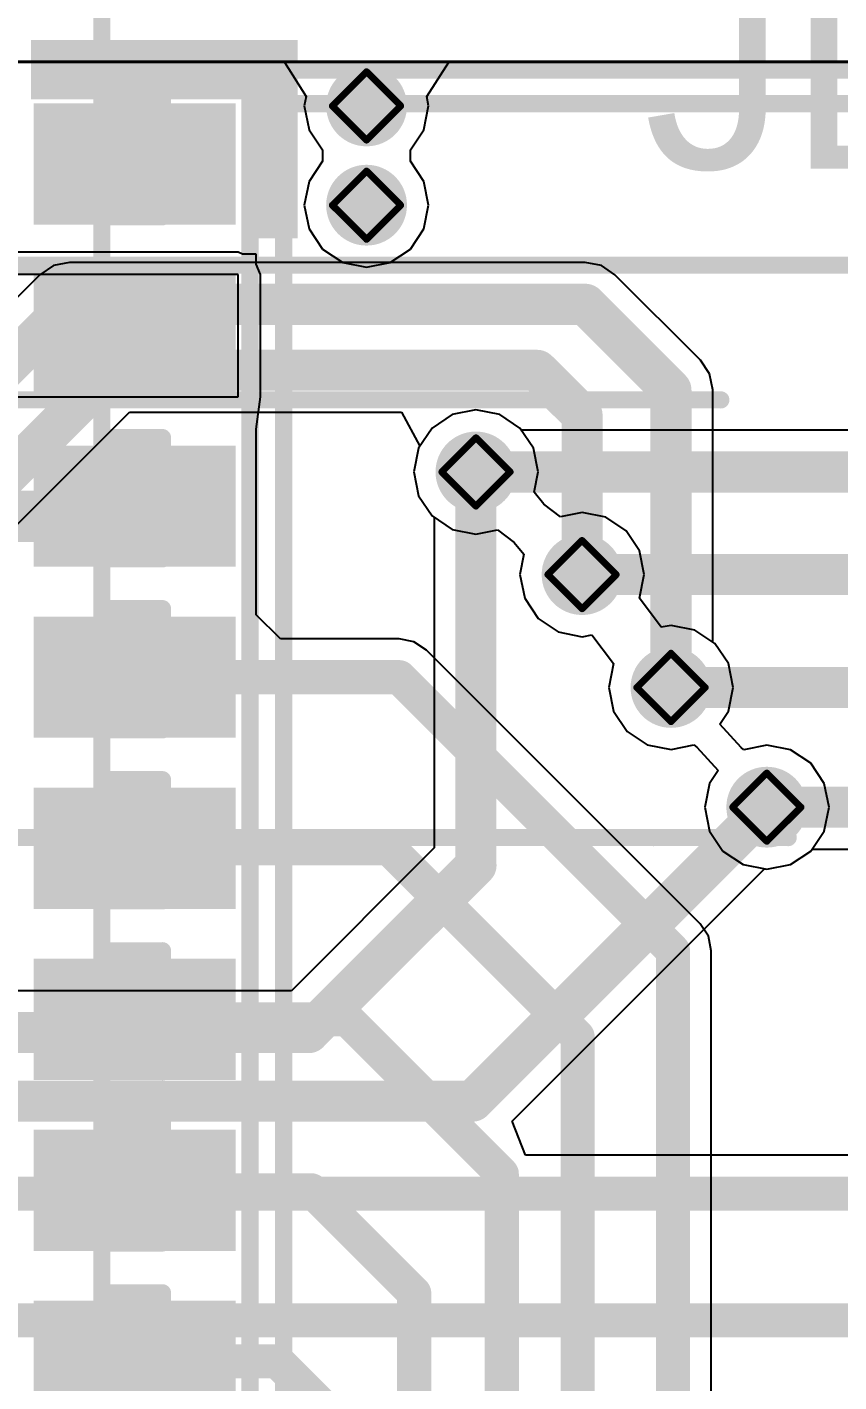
# Model space of a CAD drawing. Header units: millimetres. Extents: x -16 to 330, y -45 to 150.
# Drawn here: x 35.3 to 41.33, y 66.22 to 76.28 of the extents above; entities that cross this region are included whole.
import ezdxf

# ---------------------------------------------------------------- set-up
doc = ezdxf.new("R2010")
doc.units = ezdxf.units.MM
for name, color, linetype in [('BottomLayer', 5, 'Continuous'), ('BottomSolder', 6, 'Continuous'), ('DrillDrawing', 1, 'Continuous'), ('Mechanical13', 56, 'Continuous'), ('MidLayer1', 16, 'Continuous'), ('MidLayer2', 76, 'Continuous'), ('TopLayer', 1, 'Continuous'), ('TopOverlay', 2, 'Continuous'), ('TopPaste', 8, 'Continuous'), ('TopSolder', 216, 'Continuous'), ('ViaHoleLayer', 16, 'Continuous')]:
    doc.layers.add(name, color=color, linetype=linetype)
doc.styles.add('Arial', font='arial.ttf', dxfattribs={"height": 0.2})

# ---------------------------------------------------------------- blocks, each defined once
blk = doc.blocks.new('41_SMD_M______58')
at = {"layer": 'TopLayer'}
for points in [[(-9.5, 9.33), (-8, 9.33), (-8, 8.43), (-9.5, 8.43)], [(-9.5, 8.06), (-8, 8.06), (-8, 7.16), (-9.5, 7.16)], [(-9.5, 6.79), (-8, 6.79), (-8, 5.89), (-9.5, 5.89)], [(-9.5, 5.52), (-8, 5.52), (-8, 4.62), (-9.5, 4.62)], [(-9.5, 4.25), (-8, 4.25), (-8, 3.35), (-9.5, 3.35)], [(-9.5, 2.98), (-8, 2.98), (-8, 2.08), (-9.5, 2.08)], [(-9.5, 1.71), (-8, 1.71), (-8, 0.81), (-9.5, 0.81)], [(-9.5, 0.44), (-8, 0.44), (-8, -0.46), (-9.5, -0.46)]]:
    blk.add_hatch(color=1, dxfattribs=at).paths.add_polyline_path(points)
at = {"layer": 'TopOverlay'}
for points in [[(-9.521, 9.362), (-7.541, 9.362), (-7.541, 9.802), (-9.521, 9.802)], [(-7.959, 8.328), (-7.541, 8.328), (-7.541, 9.406), (-7.959, 9.406)]]:
    blk.add_hatch(color=2, dxfattribs=at).paths.add_polyline_path(points)
at = {"layer": 'TopPaste'}
for points in [[(-9.5, 9.33), (-8, 9.33), (-8, 8.43), (-9.5, 8.43)], [(-9.5, 8.06), (-8, 8.06), (-8, 7.16), (-9.5, 7.16)], [(-9.5, 6.79), (-8, 6.79), (-8, 5.89), (-9.5, 5.89)], [(-9.5, 5.52), (-8, 5.52), (-8, 4.62), (-9.5, 4.62)], [(-9.5, 4.25), (-8, 4.25), (-8, 3.35), (-9.5, 3.35)], [(-9.5, 2.98), (-8, 2.98), (-8, 2.08), (-9.5, 2.08)], [(-9.5, 1.71), (-8, 1.71), (-8, 0.81), (-9.5, 0.81)], [(-9.5, 0.44), (-8, 0.44), (-8, -0.46), (-9.5, -0.46)]]:
    blk.add_hatch(color=8, dxfattribs=at).paths.add_polyline_path(points)
at = {"layer": 'TopSolder'}
for points in [[(-9.5, 9.33), (-8, 9.33), (-8, 8.43), (-9.5, 8.43)], [(-9.5, 8.06), (-8, 8.06), (-8, 7.16), (-9.5, 7.16)], [(-9.5, 6.79), (-8, 6.79), (-8, 5.89), (-9.5, 5.89)], [(-9.5, 5.52), (-8, 5.52), (-8, 4.62), (-9.5, 4.62)], [(-9.5, 4.25), (-8, 4.25), (-8, 3.35), (-9.5, 3.35)], [(-9.5, 2.98), (-8, 2.98), (-8, 2.08), (-9.5, 2.08)], [(-9.5, 1.71), (-8, 1.71), (-8, 0.81), (-9.5, 0.81)], [(-9.5, 0.44), (-8, 0.44), (-8, -0.46), (-9.5, -0.46)]]:
    blk.add_hatch(color=216, dxfattribs=at).paths.add_polyline_path(points)

msp = doc.modelspace()

# ---------------------------------------------------------------- hatches: boundary and pattern name
at = {"layer": 'BottomLayer'}
h = msp.add_hatch(color=5, dxfattribs=at)
edge = h.paths.add_edge_path()
edge.add_arc((37.821, 75.692), 0.3, 0, 360)
h = msp.add_hatch(color=5, dxfattribs=at)
edge = h.paths.add_edge_path()
edge.add_arc((37.821, 74.955), 0.3, 0, 360)
h = msp.add_hatch(color=5, dxfattribs=at)
edge = h.paths.add_edge_path()
edge.add_arc((38.633, 72.974), 0.3, 0, 360)
h = msp.add_hatch(color=5, dxfattribs=at)
edge = h.paths.add_edge_path()
edge.add_arc((39.421, 72.212), 0.3, 0, 360)
h = msp.add_hatch(color=5, dxfattribs=at)
edge = h.paths.add_edge_path()
edge.add_arc((40.081, 71.374), 0.3, 0, 360)
h = msp.add_hatch(color=5, dxfattribs=at)
edge = h.paths.add_edge_path()
edge.add_arc((40.792, 70.485), 0.3, 0, 360)
at = {"layer": 'BottomSolder'}
h = msp.add_hatch(color=6, dxfattribs=at)
edge = h.paths.add_edge_path()
edge.add_arc((37.821, 75.692), 0.15, 0, 360)
h = msp.add_hatch(color=6, dxfattribs=at)
edge = h.paths.add_edge_path()
edge.add_arc((37.821, 74.955), 0.15, 0, 360)
h = msp.add_hatch(color=6, dxfattribs=at)
edge = h.paths.add_edge_path()
edge.add_arc((38.633, 72.974), 0.15, 0, 360)
h = msp.add_hatch(color=6, dxfattribs=at)
edge = h.paths.add_edge_path()
edge.add_arc((39.421, 72.212), 0.15, 0, 360)
h = msp.add_hatch(color=6, dxfattribs=at)
edge = h.paths.add_edge_path()
edge.add_arc((40.081, 71.374), 0.15, 0, 360)
h = msp.add_hatch(color=6, dxfattribs=at)
edge = h.paths.add_edge_path()
edge.add_arc((40.792, 70.485), 0.15, 0, 360)
at = {"layer": 'MidLayer1'}
h = msp.add_hatch(color=16, dxfattribs=at)
edge = h.paths.add_edge_path()
edge.add_arc((37.821, 75.692), 0.3, 0, 360)
h = msp.add_hatch(color=16, dxfattribs=at)
edge = h.paths.add_edge_path()
edge.add_arc((37.821, 74.955), 0.3, 0, 360)
h = msp.add_hatch(color=16, dxfattribs=at)
edge = h.paths.add_edge_path()
edge.add_arc((38.633, 72.974), 0.3, 0, 360)
h = msp.add_hatch(color=16, dxfattribs=at)
edge = h.paths.add_edge_path()
edge.add_arc((39.421, 72.212), 0.3, 0, 360)
h = msp.add_hatch(color=16, dxfattribs=at)
edge = h.paths.add_edge_path()
edge.add_arc((40.081, 71.374), 0.3, 0, 360)
h = msp.add_hatch(color=16, dxfattribs=at)
edge = h.paths.add_edge_path()
edge.add_arc((40.792, 70.485), 0.3, 0, 360)
at = {"layer": 'MidLayer2'}
h = msp.add_hatch(color=76, dxfattribs=at)
edge = h.paths.add_edge_path()
edge.add_arc((37.821, 75.692), 0.3, 0, 360)
h = msp.add_hatch(color=76, dxfattribs=at)
edge = h.paths.add_edge_path()
edge.add_arc((37.821, 74.955), 0.3, 0, 360)
h = msp.add_hatch(color=76, dxfattribs=at)
edge = h.paths.add_edge_path()
edge.add_arc((38.633, 72.974), 0.3, 0, 360)
h = msp.add_hatch(color=76, dxfattribs=at)
edge = h.paths.add_edge_path()
edge.add_arc((39.421, 72.212), 0.3, 0, 360)
h = msp.add_hatch(color=76, dxfattribs=at)
edge = h.paths.add_edge_path()
edge.add_arc((40.081, 71.374), 0.3, 0, 360)
h = msp.add_hatch(color=76, dxfattribs=at)
edge = h.paths.add_edge_path()
edge.add_arc((40.792, 70.485), 0.3, 0, 360)
at = {"layer": 'TopLayer'}
h = msp.add_hatch(color=1, dxfattribs=at)
edge = h.paths.add_edge_path()
edge.add_arc((37.821, 75.692), 0.3, 0, 360)
h = msp.add_hatch(color=1, dxfattribs=at)
edge = h.paths.add_edge_path()
edge.add_arc((37.821, 74.955), 0.3, 0, 360)
h = msp.add_hatch(color=1, dxfattribs=at)
edge = h.paths.add_edge_path()
edge.add_arc((38.633, 72.974), 0.3, 0, 360)
h = msp.add_hatch(color=1, dxfattribs=at)
edge = h.paths.add_edge_path()
edge.add_arc((39.421, 72.212), 0.3, 0, 360)
h = msp.add_hatch(color=1, dxfattribs=at)
edge = h.paths.add_edge_path()
edge.add_arc((40.081, 71.374), 0.3, 0, 360)
h = msp.add_hatch(color=1, dxfattribs=at)
edge = h.paths.add_edge_path()
edge.add_arc((40.792, 70.485), 0.3, 0, 360)
at = {"layer": 'TopSolder'}
h = msp.add_hatch(color=216, dxfattribs=at)
edge = h.paths.add_edge_path()
edge.add_arc((37.821, 75.692), 0.15, 0, 360)
h = msp.add_hatch(color=216, dxfattribs=at)
edge = h.paths.add_edge_path()
edge.add_arc((37.821, 74.955), 0.15, 0, 360)
h = msp.add_hatch(color=216, dxfattribs=at)
edge = h.paths.add_edge_path()
edge.add_arc((38.633, 72.974), 0.15, 0, 360)
h = msp.add_hatch(color=216, dxfattribs=at)
edge = h.paths.add_edge_path()
edge.add_arc((39.421, 72.212), 0.15, 0, 360)
h = msp.add_hatch(color=216, dxfattribs=at)
edge = h.paths.add_edge_path()
edge.add_arc((40.081, 71.374), 0.15, 0, 360)
h = msp.add_hatch(color=216, dxfattribs=at)
edge = h.paths.add_edge_path()
edge.add_arc((40.792, 70.485), 0.15, 0, 360)
at = {"layer": 'ViaHoleLayer'}
h = msp.add_hatch(color=16, dxfattribs=at)
edge = h.paths.add_edge_path()
edge.add_arc((37.821, 75.692), 0.15, 0, 360)
h = msp.add_hatch(color=16, dxfattribs=at)
edge = h.paths.add_edge_path()
edge.add_arc((37.821, 74.955), 0.15, 0, 360)
h = msp.add_hatch(color=16, dxfattribs=at)
edge = h.paths.add_edge_path()
edge.add_arc((38.633, 72.974), 0.15, 0, 360)
h = msp.add_hatch(color=16, dxfattribs=at)
edge = h.paths.add_edge_path()
edge.add_arc((39.421, 72.212), 0.15, 0, 360)
h = msp.add_hatch(color=16, dxfattribs=at)
edge = h.paths.add_edge_path()
edge.add_arc((40.081, 71.374), 0.15, 0, 360)
h = msp.add_hatch(color=16, dxfattribs=at)
edge = h.paths.add_edge_path()
edge.add_arc((40.792, 70.485), 0.15, 0, 360)

# ---------------------------------------------------------------- linework, layer by layer
at = {"layer": 'BottomLayer'}
for p, q in [((17.272, 76.024), (94.319, 76.024)), ((35.497, 74.506), (35.396, 74.439)), ((35.616, 74.53), (35.497, 74.506)), ((39.445, 74.53), (35.616, 74.53)), ((39.564, 74.506), (39.445, 74.53)), ((39.665, 74.439), (39.564, 74.506)), ((35.396, 74.439), (32.439, 71.482)), ((40.301, 73.803), (39.665, 74.439)), ((40.368, 73.702), (40.301, 73.803)), ((40.392, 73.583), (40.368, 73.702)), ((40.392, 71.71), (40.392, 73.583)), ((32.959, 70.316), (36.061, 73.419)), ((36.061, 73.419), (38.081, 73.419)), ((38.081, 73.419), (38.217, 73.165)), ((38.207, 73.151), (38.172, 72.974)), ((38.217, 73.165), (38.207, 73.151)), ((38.172, 72.974), (38.207, 72.798)), ((38.207, 72.798), (38.307, 72.648)), ((38.307, 72.648), (38.323, 72.638)), ((38.323, 72.638), (38.323, 70.182)), ((40.407, 71.7), (40.392, 71.71)), ((40.507, 71.551), (40.407, 71.7)), ((40.542, 71.374), (40.507, 71.551)), ((40.507, 71.197), (40.542, 71.374)), ((40.443, 71.101), (40.507, 71.197)), ((40.601, 70.928), (40.443, 71.101)), ((40.622, 70.912), (40.601, 70.928)), ((40.792, 70.946), (40.622, 70.912)), ((40.969, 70.911), (40.792, 70.946)), ((41.119, 70.811), (40.969, 70.911)), ((41.219, 70.662), (41.119, 70.811)), ((41.254, 70.485), (41.219, 70.662)), ((41.219, 70.308), (41.254, 70.485)), ((41.119, 70.159), (41.219, 70.308)), ((38.323, 70.182), (37.263, 69.122)), ((40.969, 70.059), (41.119, 70.159)), ((38.901, 68.154), (40.774, 70.027)), ((40.774, 70.027), (40.792, 70.024)), ((40.792, 70.024), (40.969, 70.059)), ((37.263, 69.122), (32.439, 69.122)), ((39.002, 67.9), (38.901, 68.154)), ((47.646, 67.9), (39.002, 67.9))]:
    msp.add_line(p, q, dxfattribs=at)
for points, const_width in [([(32.568, 71.171), (35.616, 74.219)], 0.305), ([(35.616, 74.219), (39.445, 74.219)], 0.305), ([(39.445, 74.219), (40.081, 73.583)], 0.305), ([(32.739, 70.536), (35.933, 73.729)], 0.305), ([(35.933, 73.729), (39.088, 73.729)], 0.305), ([(39.088, 73.729), (39.421, 73.397)], 0.305), ([(40.081, 71.374), (40.081, 73.583)], 0.305), ([(39.421, 72.212), (39.421, 73.397)], 0.305), ([(38.633, 70.053), (38.633, 72.974)], 0.305), ([(38.609, 68.302), (40.792, 70.485)], 0.305), ([(37.391, 68.811), (38.633, 70.053)], 0.305), ([(29.049, 68.811), (37.391, 68.811)], 0.305), ([(33.598, 68.302), (38.609, 68.302)], 0.305), ([(34.468, 67.615), (48, 67.615)], 0.254), ([(34.468, 66.675), (48.463, 66.675)], 0.254)]:
    msp.add_lwpolyline(points, dxfattribs=dict(at, const_width=const_width))
at = {"layer": 'BottomLayer', "const_width": 0.152}
for points in [[(35.54, 74.219, 1), (35.692, 74.219, 1)], [(35.54, 74.219, 1), (35.692, 74.219, 1)], [(39.369, 74.219, 1), (39.522, 74.219, 1)], [(39.369, 74.219, 1), (39.522, 74.219, 1)], [(35.857, 73.729, 1), (36.009, 73.729, 1)], [(35.857, 73.729, 1), (36.009, 73.729, 1)], [(39.012, 73.729, 1), (39.164, 73.729, 1)], [(39.012, 73.729, 1), (39.164, 73.729, 1)], [(40.005, 73.583, 1), (40.157, 73.583, 1)], [(40.005, 73.583, 1), (40.157, 73.583, 1)], [(39.345, 73.397, 1), (39.497, 73.397, 1)], [(39.345, 73.397, 1), (39.497, 73.397, 1)], [(38.557, 72.974, 1), (38.71, 72.974, 1)], [(39.345, 72.212, 1), (39.497, 72.212, 1)], [(40.005, 71.374, 1), (40.157, 71.374, 1)], [(40.716, 70.485, 1), (40.869, 70.485, 1)], [(38.557, 70.053, 1), (38.71, 70.053, 1)], [(38.557, 70.053, 1), (38.71, 70.053, 1)], [(37.315, 68.811, 1), (37.468, 68.811, 1)], [(37.315, 68.811, 1), (37.468, 68.811, 1)], [(38.533, 68.302, 1), (38.685, 68.302, 1)], [(38.533, 68.302, 1), (38.685, 68.302, 1)]]:
    msp.add_lwpolyline(points, format="xyb", close=True, dxfattribs=at)
at = {"layer": 'DrillDrawing', "const_width": 0.0508}
for points in [[(37.567, 75.692), (37.821, 75.946)], [(37.821, 75.946), (38.075, 75.692)], [(37.567, 75.692), (37.821, 75.438)], [(37.821, 75.438), (38.075, 75.692)], [(37.567, 74.955), (37.821, 75.209)], [(37.821, 75.209), (38.075, 74.955)], [(37.567, 74.955), (37.821, 74.701)], [(37.821, 74.701), (38.075, 74.955)], [(38.379, 72.974), (38.633, 73.228)], [(38.633, 73.228), (38.887, 72.974)], [(38.379, 72.974), (38.633, 72.72)], [(38.633, 72.72), (38.887, 72.974)], [(39.167, 72.212), (39.421, 72.466)], [(39.421, 72.466), (39.675, 72.212)], [(39.167, 72.212), (39.421, 71.958)], [(39.421, 71.958), (39.675, 72.212)], [(39.827, 71.374), (40.081, 71.628)], [(40.081, 71.628), (40.335, 71.374)], [(39.827, 71.374), (40.081, 71.12)], [(40.081, 71.12), (40.335, 71.374)], [(40.538, 70.485), (40.792, 70.739)], [(40.792, 70.739), (41.046, 70.485)], [(40.538, 70.485), (40.792, 70.231)], [(40.792, 70.231), (41.046, 70.485)]]:
    msp.add_lwpolyline(points, dxfattribs=at)
at = {"layer": 'DrillDrawing', "const_width": 0.0254}
for points in [[(37.808, 75.946, 1), (37.833, 75.946, 1)], [(37.808, 75.946, 1), (37.833, 75.946, 1)], [(37.554, 75.692, 1), (37.579, 75.692, 1)], [(37.554, 75.692, 1), (37.579, 75.692, 1)], [(38.062, 75.692, 1), (38.087, 75.692, 1)], [(38.062, 75.692, 1), (38.087, 75.692, 1)], [(37.808, 75.438, 1), (37.833, 75.438, 1)], [(37.808, 75.438, 1), (37.833, 75.438, 1)], [(37.808, 75.209, 1), (37.833, 75.209, 1)], [(37.808, 75.209, 1), (37.833, 75.209, 1)], [(37.554, 74.955, 1), (37.579, 74.955, 1)], [(37.554, 74.955, 1), (37.579, 74.955, 1)], [(38.062, 74.955, 1), (38.087, 74.955, 1)], [(38.062, 74.955, 1), (38.087, 74.955, 1)], [(37.808, 74.701, 1), (37.833, 74.701, 1)], [(37.808, 74.701, 1), (37.833, 74.701, 1)], [(38.621, 73.228, 1), (38.646, 73.228, 1)], [(38.621, 73.228, 1), (38.646, 73.228, 1)], [(38.367, 72.974, 1), (38.392, 72.974, 1)], [(38.367, 72.974, 1), (38.392, 72.974, 1)], [(38.875, 72.974, 1), (38.9, 72.974, 1)], [(38.875, 72.974, 1), (38.9, 72.974, 1)], [(38.621, 72.72, 1), (38.646, 72.72, 1)], [(38.621, 72.72, 1), (38.646, 72.72, 1)], [(39.408, 72.466, 1), (39.433, 72.466, 1)], [(39.408, 72.466, 1), (39.433, 72.466, 1)], [(39.154, 72.212, 1), (39.179, 72.212, 1)], [(39.154, 72.212, 1), (39.179, 72.212, 1)], [(39.662, 72.212, 1), (39.687, 72.212, 1)], [(39.662, 72.212, 1), (39.687, 72.212, 1)], [(39.408, 71.958, 1), (39.433, 71.958, 1)], [(39.408, 71.958, 1), (39.433, 71.958, 1)], [(40.068, 71.628, 1), (40.094, 71.628, 1)], [(40.068, 71.628, 1), (40.094, 71.628, 1)], [(39.814, 71.374, 1), (39.84, 71.374, 1)], [(39.814, 71.374, 1), (39.84, 71.374, 1)], [(40.322, 71.374, 1), (40.348, 71.374, 1)], [(40.322, 71.374, 1), (40.348, 71.374, 1)], [(40.068, 71.12, 1), (40.094, 71.12, 1)], [(40.068, 71.12, 1), (40.094, 71.12, 1)], [(40.78, 70.739, 1), (40.805, 70.739, 1)], [(40.78, 70.739, 1), (40.805, 70.739, 1)], [(40.526, 70.485, 1), (40.551, 70.485, 1)], [(40.526, 70.485, 1), (40.551, 70.485, 1)], [(41.034, 70.485, 1), (41.059, 70.485, 1)], [(41.034, 70.485, 1), (41.059, 70.485, 1)], [(40.78, 70.231, 1), (40.805, 70.231, 1)], [(40.78, 70.231, 1), (40.805, 70.231, 1)]]:
    msp.add_lwpolyline(points, format="xyb", close=True, dxfattribs=at)
at = {"layer": 'Mechanical13', "const_width": 0.127}
for points in [[(35.856, 75.769), (35.856, 82.809)], [(37.206, 75.959), (52.506, 75.959)], [(37.206, 75.709), (37.206, 75.959)], [(35.856, 75.769), (36.306, 75.769)], [(35.856, 75.594), (35.856, 75.769)], [(36.306, 74.869), (36.306, 75.769)], [(36.956, 75.709), (37.206, 75.709)], [(36.956, 58.609), (36.956, 75.709)], [(37.206, 75.709), (52.506, 75.709)], [(37.206, 58.609), (37.206, 75.709)], [(35.856, 74.869), (35.856, 75.044)], [(35.856, 74.869), (36.306, 74.869)], [(35.856, 74.499), (35.856, 74.869)], [(34.256, 74.509), (42.201, 74.509)], [(34.256, 74.509), (42.201, 74.509)], [(35.856, 74.499), (36.306, 74.499)], [(35.856, 74.324), (35.856, 74.499)], [(36.306, 73.599), (36.306, 74.499)], [(35.856, 73.599), (35.856, 73.774)], [(35.856, 73.599), (36.306, 73.599)], [(35.856, 73.237), (35.856, 73.591)], [(32.506, 73.509), (40.451, 73.509)], [(32.506, 73.509), (40.451, 73.509)], [(35.856, 73.229), (36.306, 73.229)], [(35.856, 73.054), (35.856, 73.229)], [(36.306, 72.329), (36.306, 73.229)], [(35.856, 71.784), (35.856, 72.504)], [(35.856, 72.329), (36.306, 72.329)], [(35.856, 71.959), (36.306, 71.959)], [(36.306, 71.059), (36.306, 71.959)], [(35.856, 71.059), (35.856, 71.234)], [(35.856, 71.059), (36.306, 71.059)], [(35.856, 70.689), (35.856, 71.056)], [(35.856, 70.689), (36.306, 70.689)], [(35.856, 70.514), (35.856, 70.689)], [(36.306, 69.789), (36.306, 70.689)], [(32.006, 70.259), (39.951, 70.259)], [(32.006, 70.259), (39.951, 70.259)], [(33.006, 70.259), (40.951, 70.259)], [(33.006, 70.259), (40.951, 70.259)], [(35.856, 69.789), (35.856, 69.964)], [(35.856, 69.789), (36.306, 69.789)], [(35.856, 69.419), (35.856, 69.786)], [(35.856, 69.419), (36.306, 69.419)], [(35.856, 69.244), (35.856, 69.419)], [(36.306, 68.519), (36.306, 69.419)], [(35.856, 68.519), (35.856, 68.694)], [(35.856, 68.519), (36.306, 68.519)], [(35.856, 68.149), (35.856, 68.516)], [(35.856, 67.974), (35.856, 68.149)], [(35.856, 68.149), (36.306, 68.149)], [(36.306, 67.249), (36.306, 68.149)], [(35.856, 67.249), (35.856, 67.424)], [(35.856, 67.249), (36.306, 67.249)], [(35.856, 66.887), (35.856, 67.241)], [(35.856, 66.879), (36.306, 66.879)], [(35.856, 66.704), (35.856, 66.879)], [(36.306, 65.979), (36.306, 66.879)]]:
    msp.add_lwpolyline(points, dxfattribs=at)
at = {"layer": 'Mechanical13', "const_width": 0.0635}
for points in [[(37.174, 75.959, 1), (37.238, 75.959, 1)], [(37.174, 75.959, 1), (37.238, 75.959, 1)], [(35.824, 75.769, 1), (35.888, 75.769, 1)], [(35.824, 75.769, 1), (35.888, 75.769, 1)], [(35.824, 75.769, 1), (35.888, 75.769, 1)], [(36.274, 75.769, 1), (36.338, 75.769, 1)], [(36.274, 75.769, 1), (36.338, 75.769, 1)], [(36.924, 75.709, 1), (36.988, 75.709, 1)], [(36.924, 75.709, 1), (36.988, 75.709, 1)], [(37.174, 75.709, 1), (37.238, 75.709, 1)], [(37.174, 75.709, 1), (37.238, 75.709, 1)], [(37.174, 75.709, 1), (37.238, 75.709, 1)], [(37.174, 75.709, 1), (37.238, 75.709, 1)], [(35.824, 75.614, 1), (35.888, 75.614, 1)], [(35.824, 75.594, 1), (35.888, 75.594, 1)], [(35.824, 75.594, 1), (35.888, 75.594, 1)], [(35.915, 75.599, 1), (35.979, 75.599, 1)], [(35.915, 75.599, 1), (35.979, 75.599, 1)], [(36.119, 75.319, 1), (36.183, 75.319, 1)], [(36.119, 75.319, 1), (36.183, 75.319, 1)], [(36.105, 75.228, 1), (36.168, 75.228, 1)], [(36.105, 75.228, 1), (36.168, 75.228, 1)], [(35.824, 75.044, 1), (35.888, 75.044, 1)], [(35.824, 75.044, 1), (35.888, 75.044, 1)], [(35.824, 75.024, 1), (35.888, 75.024, 1)], [(35.824, 74.869, 1), (35.888, 74.869, 1)], [(35.824, 74.869, 1), (35.888, 74.869, 1)], [(35.824, 74.869, 1), (35.888, 74.869, 1)], [(36.274, 74.869, 1), (36.338, 74.869, 1)], [(36.274, 74.869, 1), (36.338, 74.869, 1)], [(35.824, 74.499, 1), (35.888, 74.499, 1)], [(35.824, 74.499, 1), (35.888, 74.499, 1)], [(35.824, 74.499, 1), (35.888, 74.499, 1)], [(36.274, 74.499, 1), (36.338, 74.499, 1)], [(36.274, 74.499, 1), (36.338, 74.499, 1)], [(35.824, 74.344, 1), (35.888, 74.344, 1)], [(35.824, 74.324, 1), (35.888, 74.324, 1)], [(35.824, 74.324, 1), (35.888, 74.324, 1)], [(35.915, 74.329, 1), (35.979, 74.329, 1)], [(35.915, 74.329, 1), (35.979, 74.329, 1)], [(36.119, 74.049, 1), (36.183, 74.049, 1)], [(36.119, 74.049, 1), (36.183, 74.049, 1)], [(36.105, 73.958, 1), (36.168, 73.958, 1)], [(36.105, 73.958, 1), (36.168, 73.958, 1)], [(35.824, 73.774, 1), (35.888, 73.774, 1)], [(35.824, 73.774, 1), (35.888, 73.774, 1)], [(35.824, 73.754, 1), (35.888, 73.754, 1)], [(35.824, 73.599, 1), (35.888, 73.599, 1)], [(35.824, 73.599, 1), (35.888, 73.599, 1)], [(35.824, 73.591, 1), (35.888, 73.591, 1)], [(36.274, 73.599, 1), (36.338, 73.599, 1)], [(36.274, 73.599, 1), (36.338, 73.599, 1)], [(40.419, 73.509, 1), (40.483, 73.509, 1)], [(40.419, 73.509, 1), (40.483, 73.509, 1)], [(35.824, 73.237, 1), (35.888, 73.237, 1)], [(35.824, 73.229, 1), (35.888, 73.229, 1)], [(35.824, 73.229, 1), (35.888, 73.229, 1)], [(36.274, 73.229, 1), (36.338, 73.229, 1)], [(36.274, 73.229, 1), (36.338, 73.229, 1)], [(35.824, 73.074, 1), (35.888, 73.074, 1)], [(35.824, 73.054, 1), (35.888, 73.054, 1)], [(35.824, 73.054, 1), (35.888, 73.054, 1)], [(35.915, 73.059, 1), (35.979, 73.059, 1)], [(35.915, 73.059, 1), (35.979, 73.059, 1)], [(36.119, 72.779, 1), (36.183, 72.779, 1)], [(36.119, 72.779, 1), (36.183, 72.779, 1)], [(36.105, 72.688, 1), (36.168, 72.688, 1)], [(36.105, 72.688, 1), (36.168, 72.688, 1)], [(35.824, 72.504, 1), (35.888, 72.504, 1)], [(35.824, 72.504, 1), (35.888, 72.504, 1)], [(35.824, 72.484, 1), (35.888, 72.484, 1)], [(35.824, 72.329, 1), (35.888, 72.329, 1)], [(36.274, 72.329, 1), (36.338, 72.329, 1)], [(36.274, 72.329, 1), (36.338, 72.329, 1)], [(35.824, 71.959, 1), (35.888, 71.959, 1)], [(36.274, 71.959, 1), (36.338, 71.959, 1)], [(36.274, 71.959, 1), (36.338, 71.959, 1)], [(35.824, 71.804, 1), (35.888, 71.804, 1)], [(35.824, 71.784, 1), (35.888, 71.784, 1)], [(35.824, 71.784, 1), (35.888, 71.784, 1)], [(35.915, 71.789, 1), (35.979, 71.789, 1)], [(35.915, 71.789, 1), (35.979, 71.789, 1)], [(36.119, 71.509, 1), (36.183, 71.509, 1)], [(36.119, 71.509, 1), (36.183, 71.509, 1)], [(36.105, 71.418, 1), (36.168, 71.418, 1)], [(36.105, 71.418, 1), (36.168, 71.418, 1)], [(35.824, 71.234, 1), (35.888, 71.234, 1)], [(35.824, 71.234, 1), (35.888, 71.234, 1)], [(35.824, 71.214, 1), (35.888, 71.214, 1)], [(35.824, 71.059, 1), (35.888, 71.059, 1)], [(35.824, 71.059, 1), (35.888, 71.059, 1)], [(35.824, 71.056, 1), (35.888, 71.056, 1)], [(36.274, 71.059, 1), (36.338, 71.059, 1)], [(36.274, 71.059, 1), (36.338, 71.059, 1)], [(35.824, 70.689, 1), (35.888, 70.689, 1)], [(35.824, 70.689, 1), (35.888, 70.689, 1)], [(35.824, 70.689, 1), (35.888, 70.689, 1)], [(36.274, 70.689, 1), (36.338, 70.689, 1)], [(36.274, 70.689, 1), (36.338, 70.689, 1)], [(35.824, 70.534, 1), (35.888, 70.534, 1)], [(35.824, 70.514, 1), (35.888, 70.514, 1)], [(35.824, 70.514, 1), (35.888, 70.514, 1)], [(35.915, 70.519, 1), (35.979, 70.519, 1)], [(35.915, 70.519, 1), (35.979, 70.519, 1)], [(39.919, 70.259, 1), (39.983, 70.259, 1)], [(39.919, 70.259, 1), (39.983, 70.259, 1)], [(40.919, 70.259, 1), (40.983, 70.259, 1)], [(40.919, 70.259, 1), (40.983, 70.259, 1)], [(36.119, 70.239, 1), (36.183, 70.239, 1)], [(36.119, 70.239, 1), (36.183, 70.239, 1)], [(36.105, 70.148, 1), (36.168, 70.148, 1)], [(36.105, 70.148, 1), (36.168, 70.148, 1)], [(35.824, 69.964, 1), (35.888, 69.964, 1)], [(35.824, 69.964, 1), (35.888, 69.964, 1)], [(35.824, 69.944, 1), (35.888, 69.944, 1)], [(35.824, 69.789, 1), (35.888, 69.789, 1)], [(35.824, 69.789, 1), (35.888, 69.789, 1)], [(35.824, 69.786, 1), (35.888, 69.786, 1)], [(36.274, 69.789, 1), (36.338, 69.789, 1)], [(36.274, 69.789, 1), (36.338, 69.789, 1)], [(35.824, 69.419, 1), (35.888, 69.419, 1)], [(35.824, 69.419, 1), (35.888, 69.419, 1)], [(35.824, 69.419, 1), (35.888, 69.419, 1)], [(36.274, 69.419, 1), (36.338, 69.419, 1)], [(36.274, 69.419, 1), (36.338, 69.419, 1)], [(35.824, 69.264, 1), (35.888, 69.264, 1)], [(35.915, 69.249, 1), (35.979, 69.249, 1)], [(35.915, 69.249, 1), (35.979, 69.249, 1)], [(35.824, 69.244, 1), (35.888, 69.244, 1)], [(35.824, 69.244, 1), (35.888, 69.244, 1)], [(36.119, 68.969, 1), (36.183, 68.969, 1)], [(36.119, 68.969, 1), (36.183, 68.969, 1)], [(36.105, 68.878, 1), (36.168, 68.878, 1)], [(36.105, 68.878, 1), (36.168, 68.878, 1)], [(35.824, 68.694, 1), (35.888, 68.694, 1)], [(35.824, 68.694, 1), (35.888, 68.694, 1)], [(35.824, 68.674, 1), (35.888, 68.674, 1)], [(35.824, 68.519, 1), (35.888, 68.519, 1)], [(35.824, 68.519, 1), (35.888, 68.519, 1)], [(35.824, 68.516, 1), (35.888, 68.516, 1)], [(36.274, 68.519, 1), (36.338, 68.519, 1)], [(36.274, 68.519, 1), (36.338, 68.519, 1)], [(35.824, 68.149, 1), (35.888, 68.149, 1)], [(35.824, 68.149, 1), (35.888, 68.149, 1)], [(35.824, 68.149, 1), (35.888, 68.149, 1)], [(36.274, 68.149, 1), (36.338, 68.149, 1)], [(36.274, 68.149, 1), (36.338, 68.149, 1)], [(35.824, 67.994, 1), (35.888, 67.994, 1)], [(35.824, 67.974, 1), (35.888, 67.974, 1)], [(35.824, 67.974, 1), (35.888, 67.974, 1)], [(35.915, 67.979, 1), (35.979, 67.979, 1)], [(35.915, 67.979, 1), (35.979, 67.979, 1)], [(36.119, 67.699, 1), (36.183, 67.699, 1)], [(36.119, 67.699, 1), (36.183, 67.699, 1)], [(36.105, 67.608, 1), (36.168, 67.608, 1)], [(36.105, 67.608, 1), (36.168, 67.608, 1)], [(35.824, 67.424, 1), (35.888, 67.424, 1)], [(35.824, 67.424, 1), (35.888, 67.424, 1)], [(35.824, 67.404, 1), (35.888, 67.404, 1)], [(35.824, 67.249, 1), (35.888, 67.249, 1)], [(35.824, 67.249, 1), (35.888, 67.249, 1)], [(35.824, 67.241, 1), (35.888, 67.241, 1)], [(36.274, 67.249, 1), (36.338, 67.249, 1)], [(36.274, 67.249, 1), (36.338, 67.249, 1)], [(35.824, 66.887, 1), (35.888, 66.887, 1)], [(35.824, 66.879, 1), (35.888, 66.879, 1)], [(35.824, 66.879, 1), (35.888, 66.879, 1)], [(36.274, 66.879, 1), (36.338, 66.879, 1)], [(36.274, 66.879, 1), (36.338, 66.879, 1)], [(35.824, 66.724, 1), (35.888, 66.724, 1)], [(35.824, 66.704, 1), (35.888, 66.704, 1)], [(35.824, 66.704, 1), (35.888, 66.704, 1)], [(35.915, 66.709, 1), (35.979, 66.709, 1)], [(35.915, 66.709, 1), (35.979, 66.709, 1)], [(36.105, 66.338, 1), (36.168, 66.338, 1)], [(36.105, 66.338, 1), (36.168, 66.338, 1)], [(36.119, 66.429, 1), (36.183, 66.429, 1)], [(36.119, 66.429, 1), (36.183, 66.429, 1)]]:
    msp.add_lwpolyline(points, format="xyb", close=True, dxfattribs=at)
at = {"layer": 'Mechanical13', "const_width": 0.127}
for points in [[(35.856, 75.614, -0.046786), (35.947, 75.599)], [(35.856, 75.594, -1), (35.856, 75.044)], [(35.947, 75.599, -0.328045), (36.151, 75.319)], [(36.151, 75.319, -0.046786), (36.137, 75.228)], [(36.137, 75.228, -0.328045), (35.856, 75.024)], [(35.856, 74.344, -0.046786), (35.947, 74.329)], [(35.856, 74.324, -1), (35.856, 73.774)], [(35.947, 74.329, -0.328045), (36.151, 74.049)], [(36.151, 74.049, -0.046786), (36.137, 73.958)], [(36.137, 73.958, -0.328045), (35.856, 73.754)], [(35.856, 73.074, -0.046786), (35.947, 73.059)], [(35.856, 73.054, -1), (35.856, 72.504)], [(35.947, 73.059, -0.328045), (36.151, 72.779)], [(36.151, 72.779, -0.046786), (36.137, 72.688)], [(36.137, 72.688, -0.328045), (35.856, 72.484)], [(35.856, 71.804, -0.046786), (35.947, 71.789)], [(35.856, 71.784, -1), (35.856, 71.234)], [(35.947, 71.789, -0.328045), (36.151, 71.509)], [(36.151, 71.509, -0.046786), (36.137, 71.418)], [(36.137, 71.418, -0.328045), (35.856, 71.214)], [(35.856, 70.534, -0.046786), (35.947, 70.519)], [(35.856, 70.514, -1), (35.856, 69.964)], [(35.947, 70.519, -0.328045), (36.151, 70.239)], [(36.151, 70.239, -0.046786), (36.137, 70.148)], [(36.137, 70.148, -0.328045), (35.856, 69.944)], [(35.856, 69.264, -0.046786), (35.947, 69.249)], [(35.947, 69.249, -0.328045), (36.151, 68.969)], [(35.856, 69.244, -1), (35.856, 68.694)], [(36.151, 68.969, -0.046786), (36.137, 68.878)], [(36.137, 68.878, -0.328045), (35.856, 68.674)], [(35.856, 67.994, -0.046786), (35.947, 67.979)], [(35.856, 67.974, -1), (35.856, 67.424)], [(35.947, 67.979, -0.328045), (36.151, 67.699)], [(36.151, 67.699, -0.046786), (36.137, 67.608)], [(36.137, 67.608, -0.328045), (35.856, 67.404)], [(35.856, 66.724, -0.046786), (35.947, 66.709)], [(35.856, 66.704, -1), (35.856, 66.154)], [(35.947, 66.709, -0.328045), (36.151, 66.429)], [(36.137, 66.338, -0.328045), (35.856, 66.134)], [(36.151, 66.429, -0.046786), (36.137, 66.338)]]:
    msp.add_lwpolyline(points, format="xyb", dxfattribs=at)
at = {"layer": 'MidLayer1'}
for p, q in [((33.376, 76.016), (37.211, 76.016)), ((37.211, 76.016), (37.373, 75.762)), ((38.268, 75.762), (38.431, 76.016)), ((38.431, 76.016), (94.313, 76.016)), ((37.373, 75.762), (37.359, 75.692)), ((38.282, 75.692), (38.268, 75.762)), ((37.359, 75.692), (37.394, 75.515)), ((38.247, 75.515), (38.282, 75.692)), ((37.394, 75.515), (37.494, 75.366)), ((38.147, 75.366), (38.247, 75.515)), ((37.494, 75.366), (37.494, 75.282)), ((38.147, 75.282), (38.147, 75.366)), ((37.494, 75.282), (37.394, 75.132)), ((38.247, 75.132), (38.147, 75.282)), ((37.394, 75.132), (37.359, 74.955)), ((38.282, 74.955), (38.247, 75.132)), ((37.359, 74.955), (37.394, 74.779)), ((38.247, 74.779), (38.282, 74.955)), ((37.394, 74.779), (37.494, 74.629)), ((38.147, 74.629), (38.247, 74.779)), ((37.494, 74.629), (37.644, 74.529)), ((37.997, 74.529), (38.147, 74.629)), ((37.644, 74.529), (37.821, 74.494)), ((37.821, 74.494), (37.997, 74.529)), ((38.457, 73.4), (38.307, 73.3)), ((38.633, 73.435), (38.457, 73.4)), ((38.81, 73.4), (38.633, 73.435)), ((38.96, 73.3), (38.81, 73.4)), ((38.307, 73.3), (38.207, 73.151)), ((39.06, 73.151), (38.96, 73.3)), ((38.207, 73.151), (38.172, 72.974)), ((39.095, 72.974), (39.06, 73.151)), ((38.172, 72.974), (38.207, 72.798)), ((39.065, 72.824), (39.095, 72.974)), ((38.207, 72.798), (38.307, 72.648)), ((39.138, 72.736), (39.065, 72.824)), ((39.261, 72.642), (39.138, 72.736)), ((38.307, 72.648), (38.457, 72.548)), ((39.421, 72.673), (39.261, 72.642)), ((39.597, 72.638), (39.421, 72.673)), ((39.747, 72.538), (39.597, 72.638)), ((38.457, 72.548), (38.633, 72.513)), ((38.633, 72.513), (38.793, 72.545)), ((38.793, 72.545), (38.916, 72.45)), ((39.847, 72.389), (39.747, 72.538)), ((38.916, 72.45), (38.989, 72.363)), ((38.989, 72.363), (38.96, 72.212)), ((39.882, 72.212), (39.847, 72.389)), ((38.96, 72.212), (38.995, 72.036)), ((39.847, 72.036), (39.882, 72.212)), ((38.995, 72.036), (39.095, 71.886)), ((40.009, 71.821), (39.847, 72.036)), ((39.095, 71.886), (39.244, 71.786)), ((40.081, 71.835), (40.009, 71.821)), ((40.258, 71.8), (40.081, 71.835)), ((39.244, 71.786), (39.421, 71.751)), ((39.421, 71.751), (39.493, 71.765)), ((39.493, 71.765), (39.655, 71.551)), ((40.407, 71.7), (40.258, 71.8)), ((40.507, 71.551), (40.407, 71.7)), ((39.655, 71.551), (39.62, 71.374)), ((40.542, 71.374), (40.507, 71.551)), ((39.62, 71.374), (39.655, 71.197)), ((40.507, 71.197), (40.542, 71.374)), ((39.655, 71.197), (39.755, 71.048)), ((40.448, 71.108), (40.507, 71.197)), ((39.755, 71.048), (39.905, 70.948)), ((40.443, 71.101), (40.448, 71.108)), ((40.601, 70.928), (40.443, 71.101)), ((39.905, 70.948), (40.081, 70.913)), ((40.081, 70.913), (40.251, 70.947)), ((40.251, 70.947), (40.273, 70.931)), ((40.273, 70.931), (40.431, 70.758)), ((40.622, 70.912), (40.601, 70.928)), ((40.792, 70.946), (40.622, 70.912)), ((40.969, 70.911), (40.792, 70.946)), ((41.119, 70.811), (40.969, 70.911)), ((40.426, 70.751), (40.366, 70.662)), ((40.431, 70.758), (40.426, 70.751)), ((41.219, 70.662), (41.119, 70.811)), ((40.366, 70.662), (40.331, 70.485)), ((41.254, 70.485), (41.219, 70.662)), ((40.331, 70.485), (40.366, 70.308)), ((41.219, 70.308), (41.254, 70.485)), ((40.366, 70.308), (40.466, 70.159)), ((41.119, 70.159), (41.219, 70.308)), ((40.466, 70.159), (40.616, 70.059)), ((40.969, 70.059), (41.119, 70.159)), ((40.616, 70.059), (40.792, 70.024)), ((40.792, 70.024), (40.969, 70.059))]:
    msp.add_line(p, q, dxfattribs=at)
at = {"layer": 'MidLayer2'}
for p, q in [((-0.643, 76.016), (94.313, 76.016)), ((38.457, 73.4), (38.307, 73.3)), ((38.633, 73.435), (38.457, 73.4)), ((38.81, 73.4), (38.633, 73.435)), ((38.96, 73.3), (38.81, 73.4)), ((38.307, 73.3), (38.207, 73.151)), ((39.06, 73.151), (38.96, 73.3)), ((38.207, 73.151), (38.172, 72.974)), ((39.095, 72.974), (39.06, 73.151)), ((38.172, 72.974), (38.207, 72.798)), ((39.065, 72.824), (39.095, 72.974)), ((38.207, 72.798), (38.307, 72.648)), ((39.138, 72.736), (39.065, 72.824)), ((39.261, 72.642), (39.138, 72.736)), ((38.307, 72.648), (38.457, 72.548)), ((39.421, 72.673), (39.261, 72.642)), ((39.597, 72.638), (39.421, 72.673)), ((39.747, 72.538), (39.597, 72.638)), ((38.457, 72.548), (38.633, 72.513)), ((38.633, 72.513), (38.793, 72.545)), ((38.793, 72.545), (38.916, 72.45)), ((39.847, 72.389), (39.747, 72.538)), ((38.916, 72.45), (38.989, 72.363)), ((38.989, 72.363), (38.96, 72.212)), ((39.882, 72.212), (39.847, 72.389)), ((38.96, 72.212), (38.995, 72.036)), ((39.847, 72.036), (39.882, 72.212)), ((38.995, 72.036), (39.095, 71.886)), ((40.009, 71.821), (39.847, 72.036)), ((39.095, 71.886), (39.244, 71.786)), ((40.081, 71.835), (40.009, 71.821)), ((40.258, 71.8), (40.081, 71.835)), ((39.244, 71.786), (39.421, 71.751)), ((39.421, 71.751), (39.493, 71.765)), ((39.493, 71.765), (39.655, 71.551)), ((40.407, 71.7), (40.258, 71.8)), ((40.507, 71.551), (40.407, 71.7)), ((39.655, 71.551), (39.62, 71.374)), ((40.542, 71.374), (40.507, 71.551)), ((39.62, 71.374), (39.655, 71.197)), ((40.507, 71.197), (40.542, 71.374)), ((39.655, 71.197), (39.755, 71.048)), ((40.448, 71.108), (40.507, 71.197)), ((39.755, 71.048), (39.905, 70.948)), ((40.443, 71.101), (40.448, 71.108)), ((40.601, 70.928), (40.443, 71.101)), ((39.905, 70.948), (40.081, 70.913)), ((40.081, 70.913), (40.251, 70.947)), ((40.251, 70.947), (40.273, 70.931)), ((40.273, 70.931), (40.431, 70.758)), ((40.622, 70.912), (40.601, 70.928)), ((40.792, 70.946), (40.622, 70.912)), ((40.969, 70.911), (40.792, 70.946)), ((41.119, 70.811), (40.969, 70.911)), ((40.426, 70.751), (40.366, 70.662)), ((40.431, 70.758), (40.426, 70.751)), ((41.219, 70.662), (41.119, 70.811)), ((40.366, 70.662), (40.331, 70.485)), ((41.254, 70.485), (41.219, 70.662)), ((40.331, 70.485), (40.366, 70.308)), ((41.219, 70.308), (41.254, 70.485)), ((40.366, 70.308), (40.466, 70.159)), ((41.119, 70.159), (41.219, 70.308)), ((40.466, 70.159), (40.616, 70.059)), ((40.969, 70.059), (41.119, 70.159)), ((40.616, 70.059), (40.792, 70.024)), ((40.792, 70.024), (40.969, 70.059))]:
    msp.add_line(p, q, dxfattribs=at)
at = {"layer": 'TopLayer'}
for p, q in [((-0.643, 76.016), (94.313, 76.016)), ((36.869, 74.605), (33.924, 74.605)), ((36.9, 74.592), (36.869, 74.605)), ((37.002, 74.592), (36.9, 74.592)), ((37.002, 74.517), (37.002, 74.592)), ((37.034, 74.44), (37.002, 74.517)), ((36.869, 74.44), (33.924, 74.44)), ((36.869, 73.533), (36.869, 74.44)), ((37.034, 73.563), (37.034, 74.44)), ((37.034, 73.533), (37.034, 73.563)), ((34.808, 73.533), (36.869, 73.533)), ((37.002, 73.292), (37.034, 73.533)), ((38.457, 73.4), (38.307, 73.3)), ((38.633, 73.435), (38.457, 73.4)), ((38.81, 73.4), (38.633, 73.435)), ((38.96, 73.3), (38.81, 73.4)), ((37.002, 73.134), (37.002, 73.292)), ((38.307, 73.3), (38.207, 73.151)), ((38.97, 73.285), (38.96, 73.3)), ((46.506, 73.285), (38.97, 73.285)), ((38.207, 73.151), (38.172, 72.974)), ((37.002, 72.306), (37.002, 73.134)), ((38.172, 72.974), (38.207, 72.798)), ((38.207, 72.798), (38.307, 72.648)), ((38.307, 72.648), (38.457, 72.548)), ((38.457, 72.548), (38.633, 72.513)), ((38.633, 72.513), (38.793, 72.545)), ((38.793, 72.545), (38.916, 72.45)), ((38.916, 72.45), (38.989, 72.363)), ((38.989, 72.363), (38.96, 72.212)), ((37.002, 72.052), (37.002, 72.306)), ((38.96, 72.212), (38.995, 72.036)), ((37.002, 71.914), (37.002, 72.052)), ((38.995, 72.036), (39.095, 71.886)), ((37.182, 71.735), (37.002, 71.914)), ((39.095, 71.886), (39.244, 71.786)), ((38.064, 71.735), (37.182, 71.735)), ((38.173, 71.713), (38.064, 71.735)), ((38.064, 71.735), (38.064, 71.735)), ((39.244, 71.786), (39.421, 71.751)), ((39.421, 71.751), (39.493, 71.765)), ((39.493, 71.765), (39.655, 71.551)), ((38.265, 71.651), (38.173, 71.713)), ((40.297, 69.62), (38.265, 71.651)), ((39.655, 71.551), (39.62, 71.374)), ((39.62, 71.374), (39.655, 71.197)), ((39.655, 71.197), (39.755, 71.048)), ((39.755, 71.048), (39.905, 70.948)), ((39.905, 70.948), (40.081, 70.913)), ((40.081, 70.913), (40.251, 70.947)), ((40.251, 70.947), (40.273, 70.931)), ((40.273, 70.931), (40.431, 70.758)), ((40.431, 70.758), (40.366, 70.662)), ((40.366, 70.662), (40.331, 70.485)), ((40.331, 70.485), (40.366, 70.308)), ((40.366, 70.308), (40.466, 70.159)), ((40.466, 70.159), (40.616, 70.059)), ((40.969, 70.059), (41.119, 70.159)), ((41.119, 70.159), (41.129, 70.174)), ((41.129, 70.174), (46.16, 70.174)), ((40.616, 70.059), (40.792, 70.024)), ((40.792, 70.024), (40.969, 70.059)), ((40.359, 69.527), (40.297, 69.62)), ((40.297, 69.62), (40.297, 69.62)), ((40.38, 69.418), (40.359, 69.527)), ((40.38, 62.554), (40.38, 69.418)), ((40.38, 69.418), (40.38, 69.418))]:
    msp.add_line(p, q, dxfattribs=at)
for points, const_width in [([(38.633, 72.974), (46.506, 72.974)], 0.305), ([(35.016, 72.644), (36.119, 72.644)], 0.381), ([(39.425, 72.212), (46.315, 72.212)], 0.305), ([(36.1, 71.45), (38.064, 71.45)], 0.254), ([(38.064, 71.45), (40.096, 69.418)], 0.254), ([(40.081, 71.374), (46.286, 71.374)], 0.305), ([(40.792, 70.485), (46.289, 70.485)], 0.305), ([(36.1, 70.18), (37.988, 70.18)], 0.254), ([(37.988, 70.18), (39.388, 68.781)], 0.254), ([(40.096, 62.2), (40.096, 69.418)], 0.254), ([(36.1, 68.91), (37.677, 68.91)], 0.254), ([(37.677, 68.91), (38.825, 67.762)], 0.254), ([(39.388, 61.792), (39.388, 68.781)], 0.254), ([(38.825, 60.7), (38.825, 67.762)], 0.254), ([(36.1, 67.64), (37.411, 67.64)], 0.254), ([(37.411, 67.64), (38.175, 66.876)], 0.254), ([(38.175, 59.8), (38.175, 66.876)], 0.254), ([(36.1, 66.37), (37.16, 66.37)], 0.254), ([(37.16, 66.37), (37.548, 65.982)], 0.254)]:
    msp.add_lwpolyline(points, dxfattribs=dict(at, const_width=const_width))
for points, const_width in [([(38.557, 72.974, 1), (38.71, 72.974, 1)], 0.152), ([(36.024, 72.644, 1), (36.215, 72.644, 1)], 0.191), ([(39.349, 72.212, 1), (39.501, 72.212, 1)], 0.152), ([(36.036, 71.45, 1), (36.163, 71.45, 1)], 0.127), ([(38, 71.45, 1), (38.127, 71.45, 1)], 0.127), ([(38, 71.45, 1), (38.127, 71.45, 1)], 0.127), ([(40.005, 71.374, 1), (40.157, 71.374, 1)], 0.152), ([(40.716, 70.485, 1), (40.869, 70.485, 1)], 0.152), ([(36.036, 70.18, 1), (36.163, 70.18, 1)], 0.127), ([(37.925, 70.18, 1), (38.052, 70.18, 1)], 0.127), ([(37.925, 70.18, 1), (38.052, 70.18, 1)], 0.127), ([(40.032, 69.418, 1), (40.159, 69.418, 1)], 0.127), ([(40.032, 69.418, 1), (40.159, 69.418, 1)], 0.127), ([(36.036, 68.91, 1), (36.163, 68.91, 1)], 0.127), ([(37.614, 68.91, 1), (37.741, 68.91, 1)], 0.127), ([(37.614, 68.91, 1), (37.741, 68.91, 1)], 0.127), ([(39.324, 68.781, 1), (39.451, 68.781, 1)], 0.127), ([(39.324, 68.781, 1), (39.451, 68.781, 1)], 0.127), ([(38.761, 67.762, 1), (38.888, 67.762, 1)], 0.127), ([(38.761, 67.762, 1), (38.888, 67.762, 1)], 0.127), ([(36.036, 67.64, 1), (36.163, 67.64, 1)], 0.127), ([(37.347, 67.64, 1), (37.474, 67.64, 1)], 0.127), ([(37.347, 67.64, 1), (37.474, 67.64, 1)], 0.127), ([(38.111, 66.876, 1), (38.238, 66.876, 1)], 0.127), ([(38.111, 66.876, 1), (38.238, 66.876, 1)], 0.127), ([(36.036, 66.37, 1), (36.163, 66.37, 1)], 0.127), ([(37.097, 66.37, 1), (37.224, 66.37, 1)], 0.127), ([(37.097, 66.37, 1), (37.224, 66.37, 1)], 0.127)]:
    msp.add_lwpolyline(points, format="xyb", close=True, dxfattribs=dict(at, const_width=const_width))

# ---------------------------------------------------------------- block references
msp.add_blockref('41_SMD_M______58', (44.85, 66.38))

# ---------------------------------------------------------------- texts
at = {"layer": 'TopOverlay', "style": 'Arial'}
msp.add_text('JLCJLCJLCJLC', height=1.524, rotation=360, dxfattribs=at).set_placement((39.878, 75.227))

doc.saveas('drawing.dxf')
